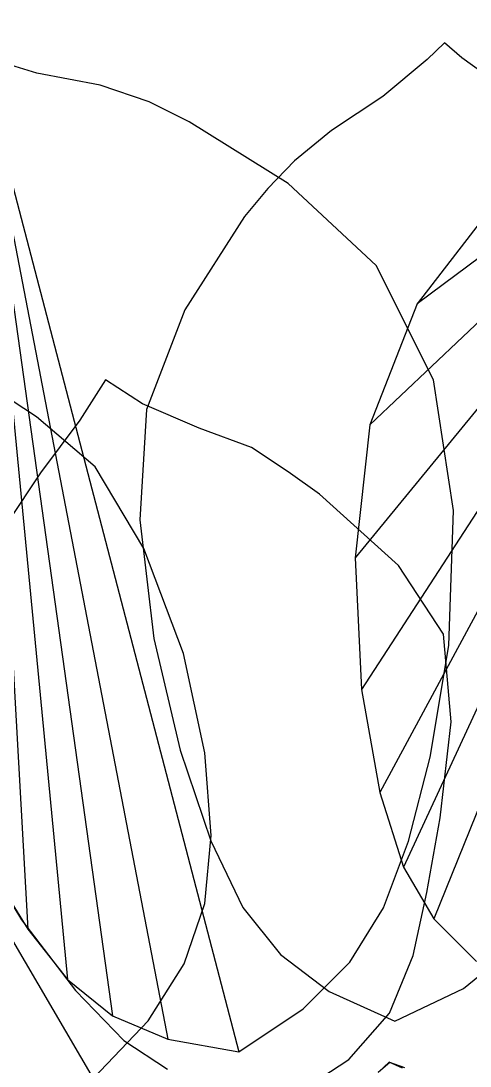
# Model space of a CAD drawing. Extents: x -23.2 to 18.8, y -18.4 to 11.3.
# Drawn here: x -4.1215 to -4.0775, y -0.4929 to -0.3905 of the extents above; entities that cross this region are included whole.
import ezdxf

# ---------------------------------------------------------------- set-up
doc = ezdxf.new("R2010")
doc.units = 0
doc.layers.add('FURNISHINGELEMENT', color=8, linetype='Continuous')

msp = doc.modelspace()

# ---------------------------------------------------------------- linework, layer by layer
at = {"layer": 'FURNISHINGELEMENT'}
for p, q in [((-4.04569, -0.39047, 4.59338), (-4.08878, -0.4431, 4.55989)), ((-4.04569, -0.39047, 4.59338), (-4.08816, -0.456, 4.5508)), ((-4.04569, -0.39047, 4.59338), (-4.08734, -0.43006, 4.56873)), ((-4.04569, -0.39047, 4.59338), (-4.08637, -0.4661, 4.54313)), ((-4.04569, -0.39047, 4.59338), (-4.08405, -0.4734, 4.53703)), ((-4.04569, -0.39047, 4.59338), (-4.0827, -0.4182, 4.57697)), ((-4.04569, -0.39047, 4.59338), (-4.08107, -0.47848, 4.53257)), ((-4.08005, -0.39261, 4.57715), (-4.08172, -0.39425, 4.57582)), ((-4.07833, -0.39407, 4.57605), (-4.08005, -0.39261, 4.57715)), ((-4.11995, -0.3956, 4.52047), (-4.12567, -0.39387, 4.52098)), ((-4.12567, -0.39387, 4.52098), (-4.10018, -0.49152, 4.43421)), ((-4.11995, -0.3956, 4.52047), (-4.12567, -0.39387, 4.52098)), ((-4.12567, -0.39387, 4.52098), (-4.10712, -0.49028, 4.4376)), ((-4.11995, -0.3956, 4.52047), (-4.12567, -0.39387, 4.52098)), ((-4.12567, -0.39387, 4.52098), (-4.11254, -0.48797, 4.44168)), ((-4.11995, -0.3956, 4.52047), (-4.12567, -0.39387, 4.52098)), ((-4.12567, -0.39387, 4.52098), (-4.11695, -0.48443, 4.44651)), ((-4.11995, -0.3956, 4.52047), (-4.12567, -0.39387, 4.52098)), ((-4.12567, -0.39387, 4.52098), (-4.12083, -0.47948, 4.45217)), ((-4.11995, -0.3956, 4.52047), (-4.12567, -0.39387, 4.52098)), ((-4.11995, -0.3956, 4.52047), (-4.12567, -0.39387, 4.52098)), ((-4.11995, -0.3956, 4.52047), (-4.12567, -0.39387, 4.52098)), ((-4.11995, -0.3956, 4.52047), (-4.12567, -0.39387, 4.52098)), ((-4.11995, -0.3956, 4.52047), (-4.12567, -0.39387, 4.52098)), ((-4.11995, -0.3956, 4.52047), (-4.12567, -0.39387, 4.52098)), ((-4.11995, -0.3956, 4.52047), (-4.12567, -0.39387, 4.52098)), ((-4.11995, -0.3956, 4.52047), (-4.12567, -0.39387, 4.52098)), ((-4.11995, -0.3956, 4.52047), (-4.12567, -0.39387, 4.52098)), ((-4.11995, -0.3956, 4.52047), (-4.12567, -0.39387, 4.52098)), ((-4.11995, -0.3956, 4.52047), (-4.12567, -0.39387, 4.52098)), ((-4.08172, -0.39425, 4.57582), (-4.08608, -0.39789, 4.57238)), ((-4.07387, -0.39731, 4.57315), (-4.07833, -0.39407, 4.57605)), ((-4.11377, -0.39677, 4.51938), (-4.11995, -0.3956, 4.52047)), ((-4.11377, -0.39677, 4.51938), (-4.11995, -0.3956, 4.52047)), ((-4.11377, -0.39677, 4.51938), (-4.11995, -0.3956, 4.52047)), ((-4.11377, -0.39677, 4.51938), (-4.11995, -0.3956, 4.52047)), ((-4.11377, -0.39677, 4.51938), (-4.11995, -0.3956, 4.52047)), ((-4.11377, -0.39677, 4.51938), (-4.11995, -0.3956, 4.52047)), ((-4.11377, -0.39677, 4.51938), (-4.11995, -0.3956, 4.52047)), ((-4.11377, -0.39677, 4.51938), (-4.11995, -0.3956, 4.52047)), ((-4.11377, -0.39677, 4.51938), (-4.11995, -0.3956, 4.52047)), ((-4.11377, -0.39677, 4.51938), (-4.11995, -0.3956, 4.52047)), ((-4.11377, -0.39677, 4.51938), (-4.11995, -0.3956, 4.52047)), ((-4.11377, -0.39677, 4.51938), (-4.11995, -0.3956, 4.52047)), ((-4.11377, -0.39677, 4.51938), (-4.11995, -0.3956, 4.52047)), ((-4.11377, -0.39677, 4.51938), (-4.11995, -0.3956, 4.52047)), ((-4.11377, -0.39677, 4.51938), (-4.11995, -0.3956, 4.52047)), ((-4.11377, -0.39677, 4.51938), (-4.11995, -0.3956, 4.52047)), ((-4.10896, -0.39839, 4.51761), (-4.11377, -0.39677, 4.51938)), ((-4.10896, -0.39839, 4.51761), (-4.11377, -0.39677, 4.51938)), ((-4.10896, -0.39839, 4.51761), (-4.11377, -0.39677, 4.51938)), ((-4.10896, -0.39839, 4.51761), (-4.11377, -0.39677, 4.51938)), ((-4.10896, -0.39839, 4.51761), (-4.11377, -0.39677, 4.51938)), ((-4.10896, -0.39839, 4.51761), (-4.11377, -0.39677, 4.51938)), ((-4.10896, -0.39839, 4.51761), (-4.11377, -0.39677, 4.51938)), ((-4.10896, -0.39839, 4.51761), (-4.11377, -0.39677, 4.51938)), ((-4.10896, -0.39839, 4.51761), (-4.11377, -0.39677, 4.51938)), ((-4.10896, -0.39839, 4.51761), (-4.11377, -0.39677, 4.51938)), ((-4.10896, -0.39839, 4.51761), (-4.11377, -0.39677, 4.51938)), ((-4.10896, -0.39839, 4.51761), (-4.11377, -0.39677, 4.51938)), ((-4.10896, -0.39839, 4.51761), (-4.11377, -0.39677, 4.51938)), ((-4.10896, -0.39839, 4.51761), (-4.11377, -0.39677, 4.51938)), ((-4.10896, -0.39839, 4.51761), (-4.11377, -0.39677, 4.51938)), ((-4.10896, -0.39839, 4.51761), (-4.11377, -0.39677, 4.51938)), ((-4.10505, -0.40037, 4.51545), (-4.10896, -0.39839, 4.51761)), ((-4.10505, -0.40037, 4.51545), (-4.10896, -0.39839, 4.51761)), ((-4.10505, -0.40037, 4.51545), (-4.10896, -0.39839, 4.51761)), ((-4.10505, -0.40037, 4.51545), (-4.10896, -0.39839, 4.51761)), ((-4.10505, -0.40037, 4.51545), (-4.10896, -0.39839, 4.51761)), ((-4.10505, -0.40037, 4.51545), (-4.10896, -0.39839, 4.51761)), ((-4.10505, -0.40037, 4.51545), (-4.10896, -0.39839, 4.51761)), ((-4.10505, -0.40037, 4.51545), (-4.10896, -0.39839, 4.51761)), ((-4.10505, -0.40037, 4.51545), (-4.10896, -0.39839, 4.51761)), ((-4.10505, -0.40037, 4.51545), (-4.10896, -0.39839, 4.51761)), ((-4.10505, -0.40037, 4.51545), (-4.10896, -0.39839, 4.51761)), ((-4.10505, -0.40037, 4.51545), (-4.10896, -0.39839, 4.51761)), ((-4.10505, -0.40037, 4.51545), (-4.10896, -0.39839, 4.51761)), ((-4.10505, -0.40037, 4.51545), (-4.10896, -0.39839, 4.51761)), ((-4.10505, -0.40037, 4.51545), (-4.10896, -0.39839, 4.51761)), ((-4.10505, -0.40037, 4.51545), (-4.10896, -0.39839, 4.51761)), ((-4.08608, -0.39789, 4.57238), (-4.09109, -0.4012, 4.56866)), ((-4.09536, -0.40639, 4.5085), (-4.10505, -0.40037, 4.51545)), ((-4.09536, -0.40639, 4.5085), (-4.10505, -0.40037, 4.51545)), ((-4.09536, -0.40639, 4.5085), (-4.10505, -0.40037, 4.51545)), ((-4.09536, -0.40639, 4.5085), (-4.10505, -0.40037, 4.51545)), ((-4.09536, -0.40639, 4.5085), (-4.10505, -0.40037, 4.51545)), ((-4.09536, -0.40639, 4.5085), (-4.10505, -0.40037, 4.51545)), ((-4.09536, -0.40639, 4.5085), (-4.10505, -0.40037, 4.51545)), ((-4.09536, -0.40639, 4.5085), (-4.10505, -0.40037, 4.51545)), ((-4.09536, -0.40639, 4.5085), (-4.10505, -0.40037, 4.51545)), ((-4.09536, -0.40639, 4.5085), (-4.10505, -0.40037, 4.51545)), ((-4.09536, -0.40639, 4.5085), (-4.10505, -0.40037, 4.51545)), ((-4.09536, -0.40639, 4.5085), (-4.10505, -0.40037, 4.51545)), ((-4.09536, -0.40639, 4.5085), (-4.10505, -0.40037, 4.51545)), ((-4.09536, -0.40639, 4.5085), (-4.10505, -0.40037, 4.51545)), ((-4.09536, -0.40639, 4.5085), (-4.10505, -0.40037, 4.51545)), ((-4.09536, -0.40639, 4.5085), (-4.10505, -0.40037, 4.51545)), ((-4.09109, -0.4012, 4.56866), (-4.09472, -0.40419, 4.56491)), ((-4.09472, -0.40419, 4.56491), (-4.09733, -0.40689, 4.5611)), ((-4.08673, -0.41445, 4.49983), (-4.09536, -0.40639, 4.5085)), ((-4.08673, -0.41445, 4.49983), (-4.09536, -0.40639, 4.5085)), ((-4.08673, -0.41445, 4.49983), (-4.09536, -0.40639, 4.5085)), ((-4.08673, -0.41445, 4.49983), (-4.09536, -0.40639, 4.5085)), ((-4.08673, -0.41445, 4.49983), (-4.09536, -0.40639, 4.5085)), ((-4.08673, -0.41445, 4.49983), (-4.09536, -0.40639, 4.5085)), ((-4.08673, -0.41445, 4.49983), (-4.09536, -0.40639, 4.5085)), ((-4.08673, -0.41445, 4.49983), (-4.09536, -0.40639, 4.5085)), ((-4.08673, -0.41445, 4.49983), (-4.09536, -0.40639, 4.5085)), ((-4.08673, -0.41445, 4.49983), (-4.09536, -0.40639, 4.5085)), ((-4.08673, -0.41445, 4.49983), (-4.09536, -0.40639, 4.5085)), ((-4.08673, -0.41445, 4.49983), (-4.09536, -0.40639, 4.5085)), ((-4.08673, -0.41445, 4.49983), (-4.09536, -0.40639, 4.5085)), ((-4.08673, -0.41445, 4.49983), (-4.09536, -0.40639, 4.5085)), ((-4.08673, -0.41445, 4.49983), (-4.09536, -0.40639, 4.5085)), ((-4.08673, -0.41445, 4.49983), (-4.09536, -0.40639, 4.5085)), ((-4.16543, -0.40708, 4.45498), (-4.11443, -0.49412, 4.37413)), ((-4.09733, -0.40689, 4.5611), (-4.09962, -0.40965, 4.55732)), ((-4.0747, -0.40777, 4.58431), (-4.0827, -0.4182, 4.57697)), ((-4.0747, -0.40777, 4.58431), (-4.0827, -0.4182, 4.57697)), ((-4.0747, -0.40777, 4.58431), (-4.0827, -0.4182, 4.57697)), ((-4.0747, -0.40777, 4.58431), (-4.0827, -0.4182, 4.57697)), ((-4.0747, -0.40777, 4.58431), (-4.0827, -0.4182, 4.57697)), ((-4.0747, -0.40777, 4.58431), (-4.0827, -0.4182, 4.57697)), ((-4.0747, -0.40777, 4.58431), (-4.0827, -0.4182, 4.57697)), ((-4.09962, -0.40965, 4.55732), (-4.10548, -0.41879, 4.54603)), ((-4.0811, -0.42566, 4.48964), (-4.08673, -0.41445, 4.49983)), ((-4.0811, -0.42566, 4.48964), (-4.08673, -0.41445, 4.49983)), ((-4.0811, -0.42566, 4.48964), (-4.08673, -0.41445, 4.49983)), ((-4.0811, -0.42566, 4.48964), (-4.08673, -0.41445, 4.49983)), ((-4.0811, -0.42566, 4.48964), (-4.08673, -0.41445, 4.49983)), ((-4.0811, -0.42566, 4.48964), (-4.08673, -0.41445, 4.49983)), ((-4.0811, -0.42566, 4.48964), (-4.08673, -0.41445, 4.49983)), ((-4.0811, -0.42566, 4.48964), (-4.08673, -0.41445, 4.49983)), ((-4.0811, -0.42566, 4.48964), (-4.08673, -0.41445, 4.49983)), ((-4.0811, -0.42566, 4.48964), (-4.08673, -0.41445, 4.49983)), ((-4.0811, -0.42566, 4.48964), (-4.08673, -0.41445, 4.49983)), ((-4.0811, -0.42566, 4.48964), (-4.08673, -0.41445, 4.49983)), ((-4.0811, -0.42566, 4.48964), (-4.08673, -0.41445, 4.49983)), ((-4.0811, -0.42566, 4.48964), (-4.08673, -0.41445, 4.49983)), ((-4.0811, -0.42566, 4.48964), (-4.08673, -0.41445, 4.49983)), ((-4.0811, -0.42566, 4.48964), (-4.08673, -0.41445, 4.49983)), ((-4.10548, -0.41879, 4.54603), (-4.10923, -0.42855, 4.5366)), ((-4.0827, -0.4182, 4.57697), (-4.08734, -0.43006, 4.56873)), ((-4.0827, -0.4182, 4.57697), (-4.08734, -0.43006, 4.56873)), ((-4.0827, -0.4182, 4.57697), (-4.08734, -0.43006, 4.56873)), ((-4.0827, -0.4182, 4.57697), (-4.08734, -0.43006, 4.56873)), ((-4.0827, -0.4182, 4.57697), (-4.08734, -0.43006, 4.56873)), ((-4.0827, -0.4182, 4.57697), (-4.08734, -0.43006, 4.56873)), ((-4.0827, -0.4182, 4.57697), (-4.08734, -0.43006, 4.56873)), ((-4.0827, -0.4182, 4.57697), (-4.08734, -0.43006, 4.56873)), ((-4.11998, -0.42927, 4.4473), (-4.1286, -0.42366, 4.45384)), ((-4.11998, -0.42927, 4.4473), (-4.1286, -0.42366, 4.45384)), ((-4.11998, -0.42927, 4.4473), (-4.1286, -0.42366, 4.45384)), ((-4.11998, -0.42927, 4.4473), (-4.1286, -0.42366, 4.45384)), ((-4.11998, -0.42927, 4.4473), (-4.1286, -0.42366, 4.45384)), ((-4.11998, -0.42927, 4.4473), (-4.1286, -0.42366, 4.45384)), ((-4.11998, -0.42927, 4.4473), (-4.1286, -0.42366, 4.45384)), ((-4.11998, -0.42927, 4.4473), (-4.1286, -0.42366, 4.45384)), ((-4.11998, -0.42927, 4.4473), (-4.1286, -0.42366, 4.45384)), ((-4.11998, -0.42927, 4.4473), (-4.1286, -0.42366, 4.45384)), ((-4.11998, -0.42927, 4.4473), (-4.1286, -0.42366, 4.45384)), ((-4.11998, -0.42927, 4.4473), (-4.1286, -0.42366, 4.45384)), ((-4.11998, -0.42927, 4.4473), (-4.1286, -0.42366, 4.45384)), ((-4.11998, -0.42927, 4.4473), (-4.1286, -0.42366, 4.45384)), ((-4.11998, -0.42927, 4.4473), (-4.1286, -0.42366, 4.45384)), ((-4.11998, -0.42927, 4.4473), (-4.1286, -0.42366, 4.45384)), ((-4.11998, -0.42927, 4.4473), (-4.1286, -0.42366, 4.45384)), ((-4.11325, -0.42566, 4.12366), (-4.11576, -0.42961, 4.1221)), ((-4.1096, -0.42801, 4.12292), (-4.11325, -0.42566, 4.12366)), ((-4.07914, -0.43846, 4.47904), (-4.0811, -0.42566, 4.48964)), ((-4.07914, -0.43846, 4.47904), (-4.0811, -0.42566, 4.48964)), ((-4.07914, -0.43846, 4.47904), (-4.0811, -0.42566, 4.48964)), ((-4.07914, -0.43846, 4.47904), (-4.0811, -0.42566, 4.48964)), ((-4.07914, -0.43846, 4.47904), (-4.0811, -0.42566, 4.48964)), ((-4.07914, -0.43846, 4.47904), (-4.0811, -0.42566, 4.48964)), ((-4.07914, -0.43846, 4.47904), (-4.0811, -0.42566, 4.48964)), ((-4.07914, -0.43846, 4.47904), (-4.0811, -0.42566, 4.48964)), ((-4.07914, -0.43846, 4.47904), (-4.0811, -0.42566, 4.48964)), ((-4.07914, -0.43846, 4.47904), (-4.0811, -0.42566, 4.48964)), ((-4.07914, -0.43846, 4.47904), (-4.0811, -0.42566, 4.48964)), ((-4.07914, -0.43846, 4.47904), (-4.0811, -0.42566, 4.48964)), ((-4.07914, -0.43846, 4.47904), (-4.0811, -0.42566, 4.48964)), ((-4.07914, -0.43846, 4.47904), (-4.0811, -0.42566, 4.48964)), ((-4.07914, -0.43846, 4.47904), (-4.0811, -0.42566, 4.48964)), ((-4.07914, -0.43846, 4.47904), (-4.0811, -0.42566, 4.48964)), ((-4.10406, -0.43038, 4.12132), (-4.1096, -0.42801, 4.12292)), ((-4.10923, -0.42855, 4.5366), (-4.10987, -0.43937, 4.52786)), ((-4.11424, -0.43416, 4.43812), (-4.11998, -0.42927, 4.4473)), ((-4.11424, -0.43416, 4.43812), (-4.11998, -0.42927, 4.4473)), ((-4.11424, -0.43416, 4.43812), (-4.11998, -0.42927, 4.4473)), ((-4.11424, -0.43416, 4.43812), (-4.11998, -0.42927, 4.4473)), ((-4.11424, -0.43416, 4.43812), (-4.11998, -0.42927, 4.4473)), ((-4.11424, -0.43416, 4.43812), (-4.11998, -0.42927, 4.4473)), ((-4.11424, -0.43416, 4.43812), (-4.11998, -0.42927, 4.4473)), ((-4.11424, -0.43416, 4.43812), (-4.11998, -0.42927, 4.4473)), ((-4.11424, -0.43416, 4.43812), (-4.11998, -0.42927, 4.4473)), ((-4.11424, -0.43416, 4.43812), (-4.11998, -0.42927, 4.4473)), ((-4.11424, -0.43416, 4.43812), (-4.11998, -0.42927, 4.4473)), ((-4.11424, -0.43416, 4.43812), (-4.11998, -0.42927, 4.4473)), ((-4.11424, -0.43416, 4.43812), (-4.11998, -0.42927, 4.4473)), ((-4.11424, -0.43416, 4.43812), (-4.11998, -0.42927, 4.4473)), ((-4.11424, -0.43416, 4.43812), (-4.11998, -0.42927, 4.4473)), ((-4.11424, -0.43416, 4.43812), (-4.11998, -0.42927, 4.4473)), ((-4.11424, -0.43416, 4.43812), (-4.11998, -0.42927, 4.4473)), ((-4.11576, -0.42961, 4.1221), (-4.11959, -0.43476, 4.11908)), ((-4.08734, -0.43006, 4.56873), (-4.08878, -0.4431, 4.55989)), ((-4.08734, -0.43006, 4.56873), (-4.08878, -0.4431, 4.55989)), ((-4.08734, -0.43006, 4.56873), (-4.08878, -0.4431, 4.55989)), ((-4.08734, -0.43006, 4.56873), (-4.08878, -0.4431, 4.55989)), ((-4.08734, -0.43006, 4.56873), (-4.08878, -0.4431, 4.55989)), ((-4.08734, -0.43006, 4.56873), (-4.08878, -0.4431, 4.55989)), ((-4.08734, -0.43006, 4.56873), (-4.08878, -0.4431, 4.55989)), ((-4.08734, -0.43006, 4.56873), (-4.08878, -0.4431, 4.55989)), ((-4.08734, -0.43006, 4.56873), (-4.08878, -0.4431, 4.55989)), ((-4.09893, -0.43229, 4.11925), (-4.10406, -0.43038, 4.12132)), ((-4.09535, -0.43466, 4.11632), (-4.09893, -0.43229, 4.11925)), ((-4.10949, -0.44219, 4.42728), (-4.11424, -0.43416, 4.43812)), ((-4.10949, -0.44219, 4.42728), (-4.11424, -0.43416, 4.43812)), ((-4.10949, -0.44219, 4.42728), (-4.11424, -0.43416, 4.43812)), ((-4.10949, -0.44219, 4.42728), (-4.11424, -0.43416, 4.43812)), ((-4.10949, -0.44219, 4.42728), (-4.11424, -0.43416, 4.43812)), ((-4.10949, -0.44219, 4.42728), (-4.11424, -0.43416, 4.43812)), ((-4.10949, -0.44219, 4.42728), (-4.11424, -0.43416, 4.43812)), ((-4.10949, -0.44219, 4.42728), (-4.11424, -0.43416, 4.43812)), ((-4.10949, -0.44219, 4.42728), (-4.11424, -0.43416, 4.43812)), ((-4.10949, -0.44219, 4.42728), (-4.11424, -0.43416, 4.43812)), ((-4.10949, -0.44219, 4.42728), (-4.11424, -0.43416, 4.43812)), ((-4.10949, -0.44219, 4.42728), (-4.11424, -0.43416, 4.43812)), ((-4.10949, -0.44219, 4.42728), (-4.11424, -0.43416, 4.43812)), ((-4.10949, -0.44219, 4.42728), (-4.11424, -0.43416, 4.43812)), ((-4.10949, -0.44219, 4.42728), (-4.11424, -0.43416, 4.43812)), ((-4.10949, -0.44219, 4.42728), (-4.11424, -0.43416, 4.43812)), ((-4.10949, -0.44219, 4.42728), (-4.11424, -0.43416, 4.43812)), ((-4.11959, -0.43476, 4.11908), (-4.12284, -0.43963, 4.11542)), ((-4.09228, -0.43686, 4.11288), (-4.09535, -0.43466, 4.11632)), ((-4.08453, -0.44385, 4.1019), (-4.09228, -0.43686, 4.11288)), ((-4.07962, -0.45169, 4.46836), (-4.07914, -0.43846, 4.47904)), ((-4.07962, -0.45169, 4.46836), (-4.07914, -0.43846, 4.47904)), ((-4.07962, -0.45169, 4.46836), (-4.07914, -0.43846, 4.47904)), ((-4.07962, -0.45169, 4.46836), (-4.07914, -0.43846, 4.47904)), ((-4.07962, -0.45169, 4.46836), (-4.07914, -0.43846, 4.47904)), ((-4.07962, -0.45169, 4.46836), (-4.07914, -0.43846, 4.47904)), ((-4.07962, -0.45169, 4.46836), (-4.07914, -0.43846, 4.47904)), ((-4.07962, -0.45169, 4.46836), (-4.07914, -0.43846, 4.47904)), ((-4.07962, -0.45169, 4.46836), (-4.07914, -0.43846, 4.47904)), ((-4.07962, -0.45169, 4.46836), (-4.07914, -0.43846, 4.47904)), ((-4.07962, -0.45169, 4.46836), (-4.07914, -0.43846, 4.47904)), ((-4.07962, -0.45169, 4.46836), (-4.07914, -0.43846, 4.47904)), ((-4.07962, -0.45169, 4.46836), (-4.07914, -0.43846, 4.47904)), ((-4.07962, -0.45169, 4.46836), (-4.07914, -0.43846, 4.47904)), ((-4.07962, -0.45169, 4.46836), (-4.07914, -0.43846, 4.47904)), ((-4.07962, -0.45169, 4.46836), (-4.07914, -0.43846, 4.47904)), ((-4.10987, -0.43937, 4.52786), (-4.10849, -0.45101, 4.51851)), ((-4.10559, -0.45248, 4.41506), (-4.10949, -0.44219, 4.42728)), ((-4.10559, -0.45248, 4.41506), (-4.10949, -0.44219, 4.42728)), ((-4.10559, -0.45248, 4.41506), (-4.10949, -0.44219, 4.42728)), ((-4.10559, -0.45248, 4.41506), (-4.10949, -0.44219, 4.42728)), ((-4.10559, -0.45248, 4.41506), (-4.10949, -0.44219, 4.42728)), ((-4.10559, -0.45248, 4.41506), (-4.10949, -0.44219, 4.42728)), ((-4.10559, -0.45248, 4.41506), (-4.10949, -0.44219, 4.42728)), ((-4.10559, -0.45248, 4.41506), (-4.10949, -0.44219, 4.42728)), ((-4.10559, -0.45248, 4.41506), (-4.10949, -0.44219, 4.42728)), ((-4.10559, -0.45248, 4.41506), (-4.10949, -0.44219, 4.42728)), ((-4.10559, -0.45248, 4.41506), (-4.10949, -0.44219, 4.42728)), ((-4.10559, -0.45248, 4.41506), (-4.10949, -0.44219, 4.42728)), ((-4.10559, -0.45248, 4.41506), (-4.10949, -0.44219, 4.42728)), ((-4.10559, -0.45248, 4.41506), (-4.10949, -0.44219, 4.42728)), ((-4.10559, -0.45248, 4.41506), (-4.10949, -0.44219, 4.42728)), ((-4.10559, -0.45248, 4.41506), (-4.10949, -0.44219, 4.42728)), ((-4.10559, -0.45248, 4.41506), (-4.10949, -0.44219, 4.42728)), ((-4.08878, -0.4431, 4.55989), (-4.08816, -0.456, 4.5508)), ((-4.08878, -0.4431, 4.55989), (-4.08816, -0.456, 4.5508)), ((-4.08878, -0.4431, 4.55989), (-4.08816, -0.456, 4.5508)), ((-4.08878, -0.4431, 4.55989), (-4.08816, -0.456, 4.5508)), ((-4.08878, -0.4431, 4.55989), (-4.08816, -0.456, 4.5508)), ((-4.08878, -0.4431, 4.55989), (-4.08816, -0.456, 4.5508)), ((-4.08878, -0.4431, 4.55989), (-4.08816, -0.456, 4.5508)), ((-4.08878, -0.4431, 4.55989), (-4.08816, -0.456, 4.5508)), ((-4.08878, -0.4431, 4.55989), (-4.08816, -0.456, 4.5508)), ((-4.08878, -0.4431, 4.55989), (-4.08816, -0.456, 4.5508)), ((-4.08012, -0.45056, 4.08891), (-4.08453, -0.44385, 4.1019)), ((-4.07938, -0.45917, 4.07597), (-4.08012, -0.45056, 4.08891)), ((-4.10849, -0.45101, 4.51851), (-4.10592, -0.46196, 4.50967)), ((-4.08144, -0.46263, 4.4595), (-4.07962, -0.45169, 4.46836)), ((-4.08144, -0.46263, 4.4595), (-4.07962, -0.45169, 4.46836)), ((-4.08144, -0.46263, 4.4595), (-4.07962, -0.45169, 4.46836)), ((-4.08144, -0.46263, 4.4595), (-4.07962, -0.45169, 4.46836)), ((-4.08144, -0.46263, 4.4595), (-4.07962, -0.45169, 4.46836)), ((-4.08144, -0.46263, 4.4595), (-4.07962, -0.45169, 4.46836)), ((-4.08144, -0.46263, 4.4595), (-4.07962, -0.45169, 4.46836)), ((-4.08144, -0.46263, 4.4595), (-4.07962, -0.45169, 4.46836)), ((-4.08144, -0.46263, 4.4595), (-4.07962, -0.45169, 4.46836)), ((-4.08144, -0.46263, 4.4595), (-4.07962, -0.45169, 4.46836)), ((-4.08144, -0.46263, 4.4595), (-4.07962, -0.45169, 4.46836)), ((-4.08144, -0.46263, 4.4595), (-4.07962, -0.45169, 4.46836)), ((-4.08144, -0.46263, 4.4595), (-4.07962, -0.45169, 4.46836)), ((-4.08144, -0.46263, 4.4595), (-4.07962, -0.45169, 4.46836)), ((-4.08144, -0.46263, 4.4595), (-4.07962, -0.45169, 4.46836)), ((-4.08144, -0.46263, 4.4595), (-4.07962, -0.45169, 4.46836)), ((-4.1035, -0.46219, 4.40428), (-4.10559, -0.45248, 4.41506)), ((-4.1035, -0.46219, 4.40428), (-4.10559, -0.45248, 4.41506)), ((-4.1035, -0.46219, 4.40428), (-4.10559, -0.45248, 4.41506)), ((-4.1035, -0.46219, 4.40428), (-4.10559, -0.45248, 4.41506)), ((-4.1035, -0.46219, 4.40428), (-4.10559, -0.45248, 4.41506)), ((-4.1035, -0.46219, 4.40428), (-4.10559, -0.45248, 4.41506)), ((-4.1035, -0.46219, 4.40428), (-4.10559, -0.45248, 4.41506)), ((-4.1035, -0.46219, 4.40428), (-4.10559, -0.45248, 4.41506)), ((-4.1035, -0.46219, 4.40428), (-4.10559, -0.45248, 4.41506)), ((-4.1035, -0.46219, 4.40428), (-4.10559, -0.45248, 4.41506)), ((-4.1035, -0.46219, 4.40428), (-4.10559, -0.45248, 4.41506)), ((-4.1035, -0.46219, 4.40428), (-4.10559, -0.45248, 4.41506)), ((-4.1035, -0.46219, 4.40428), (-4.10559, -0.45248, 4.41506)), ((-4.1035, -0.46219, 4.40428), (-4.10559, -0.45248, 4.41506)), ((-4.1035, -0.46219, 4.40428), (-4.10559, -0.45248, 4.41506)), ((-4.1035, -0.46219, 4.40428), (-4.10559, -0.45248, 4.41506)), ((-4.1035, -0.46219, 4.40428), (-4.10559, -0.45248, 4.41506)), ((-4.08816, -0.456, 4.5508), (-4.08637, -0.4661, 4.54313)), ((-4.08816, -0.456, 4.5508), (-4.08637, -0.4661, 4.54313)), ((-4.08816, -0.456, 4.5508), (-4.08637, -0.4661, 4.54313)), ((-4.08816, -0.456, 4.5508), (-4.08637, -0.4661, 4.54313)), ((-4.08816, -0.456, 4.5508), (-4.08637, -0.4661, 4.54313)), ((-4.08816, -0.456, 4.5508), (-4.08637, -0.4661, 4.54313)), ((-4.08816, -0.456, 4.5508), (-4.08637, -0.4661, 4.54313)), ((-4.08816, -0.456, 4.5508), (-4.08637, -0.4661, 4.54313)), ((-4.08816, -0.456, 4.5508), (-4.08637, -0.4661, 4.54313)), ((-4.08816, -0.456, 4.5508), (-4.08637, -0.4661, 4.54313)), ((-4.08816, -0.456, 4.5508), (-4.08637, -0.4661, 4.54313)), ((-4.08045, -0.46858, 4.06376), (-4.07938, -0.45917, 4.07597)), ((-4.10592, -0.46196, 4.50967), (-4.10292, -0.47083, 4.50243)), ((-4.10289, -0.4703, 4.39532), (-4.1035, -0.46219, 4.40428)), ((-4.10289, -0.4703, 4.39532), (-4.1035, -0.46219, 4.40428)), ((-4.10289, -0.4703, 4.39532), (-4.1035, -0.46219, 4.40428)), ((-4.10289, -0.4703, 4.39532), (-4.1035, -0.46219, 4.40428)), ((-4.10289, -0.4703, 4.39532), (-4.1035, -0.46219, 4.40428)), ((-4.10289, -0.4703, 4.39532), (-4.1035, -0.46219, 4.40428)), ((-4.10289, -0.4703, 4.39532), (-4.1035, -0.46219, 4.40428)), ((-4.10289, -0.4703, 4.39532), (-4.1035, -0.46219, 4.40428)), ((-4.10289, -0.4703, 4.39532), (-4.1035, -0.46219, 4.40428)), ((-4.10289, -0.4703, 4.39532), (-4.1035, -0.46219, 4.40428)), ((-4.10289, -0.4703, 4.39532), (-4.1035, -0.46219, 4.40428)), ((-4.10289, -0.4703, 4.39532), (-4.1035, -0.46219, 4.40428)), ((-4.10289, -0.4703, 4.39532), (-4.1035, -0.46219, 4.40428)), ((-4.10289, -0.4703, 4.39532), (-4.1035, -0.46219, 4.40428)), ((-4.10289, -0.4703, 4.39532), (-4.1035, -0.46219, 4.40428)), ((-4.10289, -0.4703, 4.39532), (-4.1035, -0.46219, 4.40428)), ((-4.10289, -0.4703, 4.39532), (-4.1035, -0.46219, 4.40428)), ((-4.08357, -0.47086, 4.45258), (-4.08144, -0.46263, 4.4595)), ((-4.08357, -0.47086, 4.45258), (-4.08144, -0.46263, 4.4595)), ((-4.08357, -0.47086, 4.45258), (-4.08144, -0.46263, 4.4595)), ((-4.08357, -0.47086, 4.45258), (-4.08144, -0.46263, 4.4595)), ((-4.08357, -0.47086, 4.45258), (-4.08144, -0.46263, 4.4595)), ((-4.08357, -0.47086, 4.45258), (-4.08144, -0.46263, 4.4595)), ((-4.08357, -0.47086, 4.45258), (-4.08144, -0.46263, 4.4595)), ((-4.08357, -0.47086, 4.45258), (-4.08144, -0.46263, 4.4595)), ((-4.08357, -0.47086, 4.45258), (-4.08144, -0.46263, 4.4595)), ((-4.08357, -0.47086, 4.45258), (-4.08144, -0.46263, 4.4595)), ((-4.08357, -0.47086, 4.45258), (-4.08144, -0.46263, 4.4595)), ((-4.08357, -0.47086, 4.45258), (-4.08144, -0.46263, 4.4595)), ((-4.08357, -0.47086, 4.45258), (-4.08144, -0.46263, 4.4595)), ((-4.08357, -0.47086, 4.45258), (-4.08144, -0.46263, 4.4595)), ((-4.08357, -0.47086, 4.45258), (-4.08144, -0.46263, 4.4595)), ((-4.08357, -0.47086, 4.45258), (-4.08144, -0.46263, 4.4595)), ((-4.08637, -0.4661, 4.54313), (-4.08405, -0.4734, 4.53703)), ((-4.08637, -0.4661, 4.54313), (-4.08405, -0.4734, 4.53703)), ((-4.08637, -0.4661, 4.54313), (-4.08405, -0.4734, 4.53703)), ((-4.08637, -0.4661, 4.54313), (-4.08405, -0.4734, 4.53703)), ((-4.08637, -0.4661, 4.54313), (-4.08405, -0.4734, 4.53703)), ((-4.08637, -0.4661, 4.54313), (-4.08405, -0.4734, 4.53703)), ((-4.08637, -0.4661, 4.54313), (-4.08405, -0.4734, 4.53703)), ((-4.08637, -0.4661, 4.54313), (-4.08405, -0.4734, 4.53703)), ((-4.08637, -0.4661, 4.54313), (-4.08405, -0.4734, 4.53703)), ((-4.08637, -0.4661, 4.54313), (-4.08405, -0.4734, 4.53703)), ((-4.08637, -0.4661, 4.54313), (-4.08405, -0.4734, 4.53703)), ((-4.08637, -0.4661, 4.54313), (-4.08405, -0.4734, 4.53703)), ((-4.08177, -0.47591, 4.05513), (-4.08045, -0.46858, 4.06376)), ((-4.12616, -0.47084, 4.07166), (-4.12148, -0.47857, 4.06035)), ((-4.10352, -0.47698, 4.38807), (-4.10289, -0.4703, 4.39532)), ((-4.10352, -0.47698, 4.38807), (-4.10289, -0.4703, 4.39532)), ((-4.10352, -0.47698, 4.38807), (-4.10289, -0.4703, 4.39532)), ((-4.10352, -0.47698, 4.38807), (-4.10289, -0.4703, 4.39532)), ((-4.10352, -0.47698, 4.38807), (-4.10289, -0.4703, 4.39532)), ((-4.10352, -0.47698, 4.38807), (-4.10289, -0.4703, 4.39532)), ((-4.10352, -0.47698, 4.38807), (-4.10289, -0.4703, 4.39532)), ((-4.10352, -0.47698, 4.38807), (-4.10289, -0.4703, 4.39532)), ((-4.10352, -0.47698, 4.38807), (-4.10289, -0.4703, 4.39532)), ((-4.10352, -0.47698, 4.38807), (-4.10289, -0.4703, 4.39532)), ((-4.10352, -0.47698, 4.38807), (-4.10289, -0.4703, 4.39532)), ((-4.10352, -0.47698, 4.38807), (-4.10289, -0.4703, 4.39532)), ((-4.10352, -0.47698, 4.38807), (-4.10289, -0.4703, 4.39532)), ((-4.10352, -0.47698, 4.38807), (-4.10289, -0.4703, 4.39532)), ((-4.10352, -0.47698, 4.38807), (-4.10289, -0.4703, 4.39532)), ((-4.10352, -0.47698, 4.38807), (-4.10289, -0.4703, 4.39532)), ((-4.10352, -0.47698, 4.38807), (-4.10289, -0.4703, 4.39532)), ((-4.10292, -0.47083, 4.50243), (-4.09978, -0.47735, 4.49681)), ((-4.086, -0.47739, 4.44673), (-4.08357, -0.47086, 4.45258)), ((-4.086, -0.47739, 4.44673), (-4.08357, -0.47086, 4.45258)), ((-4.086, -0.47739, 4.44673), (-4.08357, -0.47086, 4.45258)), ((-4.086, -0.47739, 4.44673), (-4.08357, -0.47086, 4.45258)), ((-4.086, -0.47739, 4.44673), (-4.08357, -0.47086, 4.45258)), ((-4.086, -0.47739, 4.44673), (-4.08357, -0.47086, 4.45258)), ((-4.086, -0.47739, 4.44673), (-4.08357, -0.47086, 4.45258)), ((-4.086, -0.47739, 4.44673), (-4.08357, -0.47086, 4.45258)), ((-4.086, -0.47739, 4.44673), (-4.08357, -0.47086, 4.45258)), ((-4.086, -0.47739, 4.44673), (-4.08357, -0.47086, 4.45258)), ((-4.086, -0.47739, 4.44673), (-4.08357, -0.47086, 4.45258)), ((-4.086, -0.47739, 4.44673), (-4.08357, -0.47086, 4.45258)), ((-4.086, -0.47739, 4.44673), (-4.08357, -0.47086, 4.45258)), ((-4.086, -0.47739, 4.44673), (-4.08357, -0.47086, 4.45258)), ((-4.086, -0.47739, 4.44673), (-4.08357, -0.47086, 4.45258)), ((-4.086, -0.47739, 4.44673), (-4.08357, -0.47086, 4.45258)), ((-4.12491, -0.47293, 4.45881), (-4.12083, -0.47948, 4.45217)), ((-4.12491, -0.47293, 4.45881), (-4.12083, -0.47948, 4.45217)), ((-4.12491, -0.47293, 4.45881), (-4.12083, -0.47948, 4.45217)), ((-4.12491, -0.47293, 4.45881), (-4.12083, -0.47948, 4.45217)), ((-4.12491, -0.47293, 4.45881), (-4.12083, -0.47948, 4.45217)), ((-4.12491, -0.47293, 4.45881), (-4.12083, -0.47948, 4.45217)), ((-4.12491, -0.47293, 4.45881), (-4.12083, -0.47948, 4.45217)), ((-4.12491, -0.47293, 4.45881), (-4.12083, -0.47948, 4.45217)), ((-4.12491, -0.47293, 4.45881), (-4.12083, -0.47948, 4.45217)), ((-4.12491, -0.47293, 4.45881), (-4.12083, -0.47948, 4.45217)), ((-4.12491, -0.47293, 4.45881), (-4.12083, -0.47948, 4.45217)), ((-4.08405, -0.4734, 4.53703), (-4.08107, -0.47848, 4.53257)), ((-4.08405, -0.4734, 4.53703), (-4.08107, -0.47848, 4.53257)), ((-4.08405, -0.4734, 4.53703), (-4.08107, -0.47848, 4.53257)), ((-4.08405, -0.4734, 4.53703), (-4.08107, -0.47848, 4.53257)), ((-4.08405, -0.4734, 4.53703), (-4.08107, -0.47848, 4.53257)), ((-4.08405, -0.4734, 4.53703), (-4.08107, -0.47848, 4.53257)), ((-4.08405, -0.4734, 4.53703), (-4.08107, -0.47848, 4.53257)), ((-4.08405, -0.4734, 4.53703), (-4.08107, -0.47848, 4.53257)), ((-4.08405, -0.4734, 4.53703), (-4.08107, -0.47848, 4.53257)), ((-4.08405, -0.4734, 4.53703), (-4.08107, -0.47848, 4.53257)), ((-4.08405, -0.4734, 4.53703), (-4.08107, -0.47848, 4.53257)), ((-4.08405, -0.4734, 4.53703), (-4.08107, -0.47848, 4.53257)), ((-4.08405, -0.4734, 4.53703), (-4.08107, -0.47848, 4.53257)), ((-4.08311, -0.48206, 4.04793), (-4.08177, -0.47591, 4.05513)), ((-4.10552, -0.48288, 4.38234), (-4.10352, -0.47698, 4.38807)), ((-4.10552, -0.48288, 4.38234), (-4.10352, -0.47698, 4.38807)), ((-4.10552, -0.48288, 4.38234), (-4.10352, -0.47698, 4.38807)), ((-4.10552, -0.48288, 4.38234), (-4.10352, -0.47698, 4.38807)), ((-4.10552, -0.48288, 4.38234), (-4.10352, -0.47698, 4.38807)), ((-4.10552, -0.48288, 4.38234), (-4.10352, -0.47698, 4.38807)), ((-4.10552, -0.48288, 4.38234), (-4.10352, -0.47698, 4.38807)), ((-4.10552, -0.48288, 4.38234), (-4.10352, -0.47698, 4.38807)), ((-4.10552, -0.48288, 4.38234), (-4.10352, -0.47698, 4.38807)), ((-4.10552, -0.48288, 4.38234), (-4.10352, -0.47698, 4.38807)), ((-4.10552, -0.48288, 4.38234), (-4.10352, -0.47698, 4.38807)), ((-4.10552, -0.48288, 4.38234), (-4.10352, -0.47698, 4.38807)), ((-4.10552, -0.48288, 4.38234), (-4.10352, -0.47698, 4.38807)), ((-4.10552, -0.48288, 4.38234), (-4.10352, -0.47698, 4.38807)), ((-4.10552, -0.48288, 4.38234), (-4.10352, -0.47698, 4.38807)), ((-4.10552, -0.48288, 4.38234), (-4.10352, -0.47698, 4.38807)), ((-4.10552, -0.48288, 4.38234), (-4.10352, -0.47698, 4.38807)), ((-4.09978, -0.47735, 4.49681), (-4.0961, -0.48196, 4.49259)), ((-4.08931, -0.48273, 4.44179), (-4.086, -0.47739, 4.44673)), ((-4.08931, -0.48273, 4.44179), (-4.086, -0.47739, 4.44673)), ((-4.08931, -0.48273, 4.44179), (-4.086, -0.47739, 4.44673)), ((-4.08931, -0.48273, 4.44179), (-4.086, -0.47739, 4.44673)), ((-4.08931, -0.48273, 4.44179), (-4.086, -0.47739, 4.44673)), ((-4.08931, -0.48273, 4.44179), (-4.086, -0.47739, 4.44673)), ((-4.08931, -0.48273, 4.44179), (-4.086, -0.47739, 4.44673)), ((-4.08931, -0.48273, 4.44179), (-4.086, -0.47739, 4.44673)), ((-4.08931, -0.48273, 4.44179), (-4.086, -0.47739, 4.44673)), ((-4.08931, -0.48273, 4.44179), (-4.086, -0.47739, 4.44673)), ((-4.08931, -0.48273, 4.44179), (-4.086, -0.47739, 4.44673)), ((-4.08931, -0.48273, 4.44179), (-4.086, -0.47739, 4.44673)), ((-4.08931, -0.48273, 4.44179), (-4.086, -0.47739, 4.44673)), ((-4.08931, -0.48273, 4.44179), (-4.086, -0.47739, 4.44673)), ((-4.08931, -0.48273, 4.44179), (-4.086, -0.47739, 4.44673)), ((-4.08931, -0.48273, 4.44179), (-4.086, -0.47739, 4.44673)), ((-4.12148, -0.47857, 4.06035), (-4.11619, -0.48551, 4.05059)), ((-4.08107, -0.47848, 4.53257), (-4.0769, -0.48265, 4.52883)), ((-4.08107, -0.47848, 4.53257), (-4.0769, -0.48265, 4.52883)), ((-4.08107, -0.47848, 4.53257), (-4.0769, -0.48265, 4.52883)), ((-4.08107, -0.47848, 4.53257), (-4.0769, -0.48265, 4.52883)), ((-4.08107, -0.47848, 4.53257), (-4.0769, -0.48265, 4.52883)), ((-4.08107, -0.47848, 4.53257), (-4.0769, -0.48265, 4.52883)), ((-4.08107, -0.47848, 4.53257), (-4.0769, -0.48265, 4.52883)), ((-4.08107, -0.47848, 4.53257), (-4.0769, -0.48265, 4.52883)), ((-4.08107, -0.47848, 4.53257), (-4.0769, -0.48265, 4.52883)), ((-4.08107, -0.47848, 4.53257), (-4.0769, -0.48265, 4.52883)), ((-4.08107, -0.47848, 4.53257), (-4.0769, -0.48265, 4.52883)), ((-4.08107, -0.47848, 4.53257), (-4.0769, -0.48265, 4.52883)), ((-4.08107, -0.47848, 4.53257), (-4.0769, -0.48265, 4.52883)), ((-4.08107, -0.47848, 4.53257), (-4.0769, -0.48265, 4.52883)), ((-4.12083, -0.47948, 4.45217), (-4.11695, -0.48443, 4.44651)), ((-4.12083, -0.47948, 4.45217), (-4.11695, -0.48443, 4.44651)), ((-4.12083, -0.47948, 4.45217), (-4.11695, -0.48443, 4.44651)), ((-4.12083, -0.47948, 4.45217), (-4.11695, -0.48443, 4.44651)), ((-4.12083, -0.47948, 4.45217), (-4.11695, -0.48443, 4.44651)), ((-4.12083, -0.47948, 4.45217), (-4.11695, -0.48443, 4.44651)), ((-4.12083, -0.47948, 4.45217), (-4.11695, -0.48443, 4.44651)), ((-4.12083, -0.47948, 4.45217), (-4.11695, -0.48443, 4.44651)), ((-4.12083, -0.47948, 4.45217), (-4.11695, -0.48443, 4.44651)), ((-4.12083, -0.47948, 4.45217), (-4.11695, -0.48443, 4.44651)), ((-4.12083, -0.47948, 4.45217), (-4.11695, -0.48443, 4.44651)), ((-4.12083, -0.47948, 4.45217), (-4.11695, -0.48443, 4.44651)), ((-4.07817, -0.4853, 4.48928), (-4.07314, -0.48117, 4.4933)), ((-4.0961, -0.48196, 4.49259), (-4.09133, -0.4856, 4.48904)), ((-4.08542, -0.48771, 4.0411), (-4.08311, -0.48206, 4.04793)), ((-4.10906, -0.48846, 4.37775), (-4.10552, -0.48288, 4.38234)), ((-4.10906, -0.48846, 4.37775), (-4.10552, -0.48288, 4.38234)), ((-4.10906, -0.48846, 4.37775), (-4.10552, -0.48288, 4.38234)), ((-4.10906, -0.48846, 4.37775), (-4.10552, -0.48288, 4.38234)), ((-4.10906, -0.48846, 4.37775), (-4.10552, -0.48288, 4.38234)), ((-4.10906, -0.48846, 4.37775), (-4.10552, -0.48288, 4.38234)), ((-4.10906, -0.48846, 4.37775), (-4.10552, -0.48288, 4.38234)), ((-4.10906, -0.48846, 4.37775), (-4.10552, -0.48288, 4.38234)), ((-4.10906, -0.48846, 4.37775), (-4.10552, -0.48288, 4.38234)), ((-4.10906, -0.48846, 4.37775), (-4.10552, -0.48288, 4.38234)), ((-4.10906, -0.48846, 4.37775), (-4.10552, -0.48288, 4.38234)), ((-4.10906, -0.48846, 4.37775), (-4.10552, -0.48288, 4.38234)), ((-4.10906, -0.48846, 4.37775), (-4.10552, -0.48288, 4.38234)), ((-4.10906, -0.48846, 4.37775), (-4.10552, -0.48288, 4.38234)), ((-4.10906, -0.48846, 4.37775), (-4.10552, -0.48288, 4.38234)), ((-4.10906, -0.48846, 4.37775), (-4.10552, -0.48288, 4.38234)), ((-4.10906, -0.48846, 4.37775), (-4.10552, -0.48288, 4.38234)), ((-4.09389, -0.48731, 4.43764), (-4.08931, -0.48273, 4.44179)), ((-4.09389, -0.48731, 4.43764), (-4.08931, -0.48273, 4.44179)), ((-4.09389, -0.48731, 4.43764), (-4.08931, -0.48273, 4.44179)), ((-4.09389, -0.48731, 4.43764), (-4.08931, -0.48273, 4.44179)), ((-4.09389, -0.48731, 4.43764), (-4.08931, -0.48273, 4.44179)), ((-4.09389, -0.48731, 4.43764), (-4.08931, -0.48273, 4.44179)), ((-4.09389, -0.48731, 4.43764), (-4.08931, -0.48273, 4.44179)), ((-4.09389, -0.48731, 4.43764), (-4.08931, -0.48273, 4.44179)), ((-4.09389, -0.48731, 4.43764), (-4.08931, -0.48273, 4.44179)), ((-4.09389, -0.48731, 4.43764), (-4.08931, -0.48273, 4.44179)), ((-4.09389, -0.48731, 4.43764), (-4.08931, -0.48273, 4.44179)), ((-4.09389, -0.48731, 4.43764), (-4.08931, -0.48273, 4.44179)), ((-4.09389, -0.48731, 4.43764), (-4.08931, -0.48273, 4.44179)), ((-4.09389, -0.48731, 4.43764), (-4.08931, -0.48273, 4.44179)), ((-4.09389, -0.48731, 4.43764), (-4.08931, -0.48273, 4.44179)), ((-4.09389, -0.48731, 4.43764), (-4.08931, -0.48273, 4.44179)), ((-4.11695, -0.48443, 4.44651), (-4.11254, -0.48797, 4.44168)), ((-4.11695, -0.48443, 4.44651), (-4.11254, -0.48797, 4.44168)), ((-4.11695, -0.48443, 4.44651), (-4.11254, -0.48797, 4.44168)), ((-4.11695, -0.48443, 4.44651), (-4.11254, -0.48797, 4.44168)), ((-4.11695, -0.48443, 4.44651), (-4.11254, -0.48797, 4.44168)), ((-4.11695, -0.48443, 4.44651), (-4.11254, -0.48797, 4.44168)), ((-4.11695, -0.48443, 4.44651), (-4.11254, -0.48797, 4.44168)), ((-4.11695, -0.48443, 4.44651), (-4.11254, -0.48797, 4.44168)), ((-4.11695, -0.48443, 4.44651), (-4.11254, -0.48797, 4.44168)), ((-4.11695, -0.48443, 4.44651), (-4.11254, -0.48797, 4.44168)), ((-4.11695, -0.48443, 4.44651), (-4.11254, -0.48797, 4.44168)), ((-4.11695, -0.48443, 4.44651), (-4.11254, -0.48797, 4.44168)), ((-4.11695, -0.48443, 4.44651), (-4.11254, -0.48797, 4.44168)), ((-4.11619, -0.48551, 4.05059), (-4.11144, -0.49041, 4.04359)), ((-4.0849, -0.48852, 4.48607), (-4.07817, -0.4853, 4.48928)), ((-4.09133, -0.4856, 4.48904), (-4.0849, -0.48852, 4.48607)), ((-4.10018, -0.49152, 4.43421), (-4.09389, -0.48731, 4.43764)), ((-4.10018, -0.49152, 4.43421), (-4.09389, -0.48731, 4.43764)), ((-4.10018, -0.49152, 4.43421), (-4.09389, -0.48731, 4.43764)), ((-4.10018, -0.49152, 4.43421), (-4.09389, -0.48731, 4.43764)), ((-4.10018, -0.49152, 4.43421), (-4.09389, -0.48731, 4.43764)), ((-4.10018, -0.49152, 4.43421), (-4.09389, -0.48731, 4.43764)), ((-4.10018, -0.49152, 4.43421), (-4.09389, -0.48731, 4.43764)), ((-4.10018, -0.49152, 4.43421), (-4.09389, -0.48731, 4.43764)), ((-4.10018, -0.49152, 4.43421), (-4.09389, -0.48731, 4.43764)), ((-4.10018, -0.49152, 4.43421), (-4.09389, -0.48731, 4.43764)), ((-4.10018, -0.49152, 4.43421), (-4.09389, -0.48731, 4.43764)), ((-4.10018, -0.49152, 4.43421), (-4.09389, -0.48731, 4.43764)), ((-4.10018, -0.49152, 4.43421), (-4.09389, -0.48731, 4.43764)), ((-4.10018, -0.49152, 4.43421), (-4.09389, -0.48731, 4.43764)), ((-4.10018, -0.49152, 4.43421), (-4.09389, -0.48731, 4.43764)), ((-4.10018, -0.49152, 4.43421), (-4.09389, -0.48731, 4.43764)), ((-4.11443, -0.49412, 4.37413), (-4.10906, -0.48846, 4.37775)), ((-4.11443, -0.49412, 4.37413), (-4.10906, -0.48846, 4.37775)), ((-4.11443, -0.49412, 4.37413), (-4.10906, -0.48846, 4.37775)), ((-4.11443, -0.49412, 4.37413), (-4.10906, -0.48846, 4.37775)), ((-4.11443, -0.49412, 4.37413), (-4.10906, -0.48846, 4.37775)), ((-4.11443, -0.49412, 4.37413), (-4.10906, -0.48846, 4.37775)), ((-4.11443, -0.49412, 4.37413), (-4.10906, -0.48846, 4.37775)), ((-4.11443, -0.49412, 4.37413), (-4.10906, -0.48846, 4.37775)), ((-4.11443, -0.49412, 4.37413), (-4.10906, -0.48846, 4.37775)), ((-4.11443, -0.49412, 4.37413), (-4.10906, -0.48846, 4.37775)), ((-4.11443, -0.49412, 4.37413), (-4.10906, -0.48846, 4.37775)), ((-4.11443, -0.49412, 4.37413), (-4.10906, -0.48846, 4.37775)), ((-4.11443, -0.49412, 4.37413), (-4.10906, -0.48846, 4.37775)), ((-4.11443, -0.49412, 4.37413), (-4.10906, -0.48846, 4.37775)), ((-4.11443, -0.49412, 4.37413), (-4.10906, -0.48846, 4.37775)), ((-4.11443, -0.49412, 4.37413), (-4.10906, -0.48846, 4.37775)), ((-4.11443, -0.49412, 4.37413), (-4.10906, -0.48846, 4.37775)), ((-4.11254, -0.48797, 4.44168), (-4.10712, -0.49028, 4.4376)), ((-4.11254, -0.48797, 4.44168), (-4.10712, -0.49028, 4.4376)), ((-4.11254, -0.48797, 4.44168), (-4.10712, -0.49028, 4.4376)), ((-4.11254, -0.48797, 4.44168), (-4.10712, -0.49028, 4.4376)), ((-4.11254, -0.48797, 4.44168), (-4.10712, -0.49028, 4.4376)), ((-4.11254, -0.48797, 4.44168), (-4.10712, -0.49028, 4.4376)), ((-4.11254, -0.48797, 4.44168), (-4.10712, -0.49028, 4.4376)), ((-4.11254, -0.48797, 4.44168), (-4.10712, -0.49028, 4.4376)), ((-4.11254, -0.48797, 4.44168), (-4.10712, -0.49028, 4.4376)), ((-4.11254, -0.48797, 4.44168), (-4.10712, -0.49028, 4.4376)), ((-4.11254, -0.48797, 4.44168), (-4.10712, -0.49028, 4.4376)), ((-4.11254, -0.48797, 4.44168), (-4.10712, -0.49028, 4.4376)), ((-4.11254, -0.48797, 4.44168), (-4.10712, -0.49028, 4.4376)), ((-4.11254, -0.48797, 4.44168), (-4.10712, -0.49028, 4.4376)), ((-4.08941, -0.49226, 4.03581), (-4.08542, -0.48771, 4.0411)), ((-4.11144, -0.49041, 4.04359), (-4.10718, -0.49322, 4.03901)), ((-4.10712, -0.49028, 4.4376), (-4.10018, -0.49152, 4.43421)), ((-4.10712, -0.49028, 4.4376), (-4.10018, -0.49152, 4.43421)), ((-4.10712, -0.49028, 4.4376), (-4.10018, -0.49152, 4.43421)), ((-4.10712, -0.49028, 4.4376), (-4.10018, -0.49152, 4.43421)), ((-4.10712, -0.49028, 4.4376), (-4.10018, -0.49152, 4.43421)), ((-4.10712, -0.49028, 4.4376), (-4.10018, -0.49152, 4.43421)), ((-4.10712, -0.49028, 4.4376), (-4.10018, -0.49152, 4.43421)), ((-4.10712, -0.49028, 4.4376), (-4.10018, -0.49152, 4.43421)), ((-4.10712, -0.49028, 4.4376), (-4.10018, -0.49152, 4.43421)), ((-4.10712, -0.49028, 4.4376), (-4.10018, -0.49152, 4.43421)), ((-4.10712, -0.49028, 4.4376), (-4.10018, -0.49152, 4.43421)), ((-4.10712, -0.49028, 4.4376), (-4.10018, -0.49152, 4.43421)), ((-4.10712, -0.49028, 4.4376), (-4.10018, -0.49152, 4.43421)), ((-4.10712, -0.49028, 4.4376), (-4.10018, -0.49152, 4.43421)), ((-4.10712, -0.49028, 4.4376), (-4.10018, -0.49152, 4.43421)), ((-4.09545, -0.49619, 4.03186), (-4.08941, -0.49226, 4.03581)), ((-4.08544, -0.49253, 4.48039), (-4.08653, -0.49355, 4.48023)), ((-4.08539, -0.49255, 4.47919), (-4.08653, -0.49355, 4.48023)), ((-4.08415, -0.49312, 4.4794), (-4.08544, -0.49253, 4.48039)), ((-4.08392, -0.49309, 4.47973), (-4.08539, -0.49255, 4.47919))]:
    msp.add_line(p, q, dxfattribs=at)

doc.saveas('drawing.dxf')
